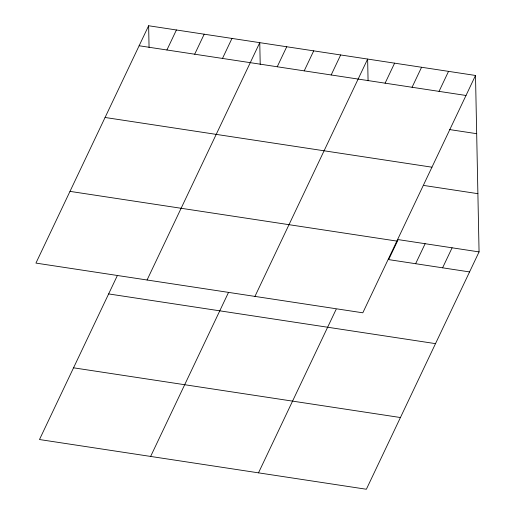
<?xml version="1.0" encoding="UTF-8"?>
<svg xmlns="http://www.w3.org/2000/svg" width="515" height="515" viewBox="0 0 515 515"><rect width="100%" height="100%" fill="white"/><g stroke="black" fill="none" stroke-linecap="round" stroke-linejoin="round"><path stroke-width="0.77" d="M148.629 25.75L35.934 263.094L362.811 312.805L475.506 75.467L148.629 25.75L149.067 47.489M166.911 49.987L176.413 29.973M194.696 54.21L204.198 34.202M117.15 275.995L39.494 439.533L366.371 489.25L479.066 251.906L475.506 75.467M222.48 58.44L231.982 38.425M147.071 279.993L259.766 42.655L260.21 64.388M277.231 66.763L286.733 46.756M304.204 70.864L313.706 50.856M331.171 74.965L340.673 54.957M150.631 456.438L228.287 292.893M254.938 296.402L367.639 59.058L368.077 80.797M385.104 83.172L394.606 63.158M412.071 87.273L421.573 67.259M439.038 91.374L448.539 71.36M258.498 472.847L336.153 309.303M415.631 263.712L425.132 243.704M442.597 267.819L452.099 247.805M139.127 45.758L466.004 95.475M449.717 129.587L476.684 133.688M105.073 117.478L431.95 167.195M423.961 185.477L477.894 193.679M479.066 251.906L398.166 239.604L388.664 259.611L469.564 271.92M69.989 191.374L396.865 241.084M108.633 293.923L435.51 343.64M73.548 367.813L400.425 417.53"/></g></svg>
